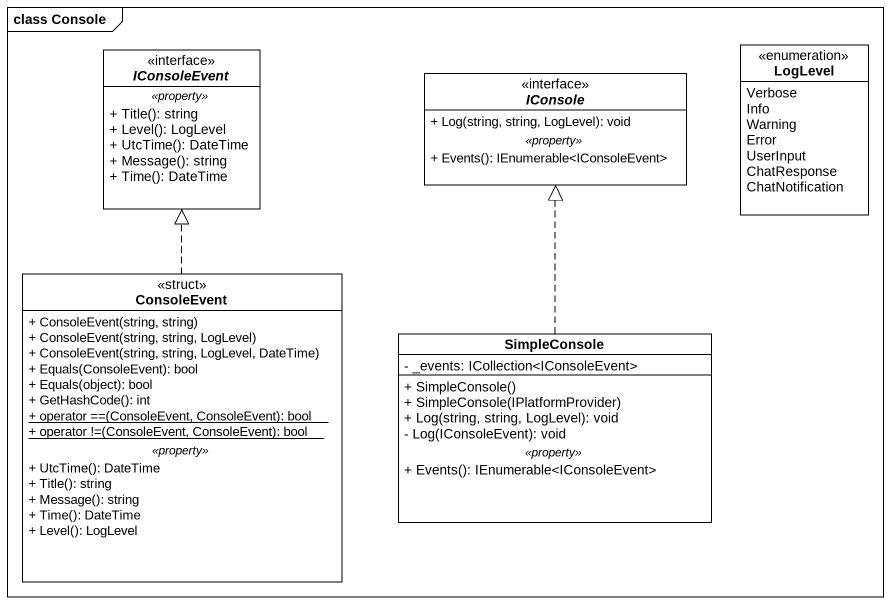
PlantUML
@startuml
mainframe class Console
hide circle
hide empty members
skinparam classAttributeIconSize 0
interface IConsoleEvent {
  .. <<property>> ..
  + Title(): string
  + Level(): LogLevel
  + UtcTime(): DateTime
  + Message(): string
  + Time(): DateTime
}
interface IConsole {
  + Log(string, string, LogLevel): void
  .. <<property>> ..
  + Events(): IEnumerable<IConsoleEvent>
}
enum LogLevel {
  Verbose
  Info
  Warning
  Error
  UserInput
  ChatResponse
  ChatNotification
}
class ConsoleEvent <<struct>> {
  + ConsoleEvent(string, string)
  + ConsoleEvent(string, string, LogLevel)
  + ConsoleEvent(string, string, LogLevel, DateTime)
  + Equals(ConsoleEvent): bool
  + Equals(object): bool
  + GetHashCode(): int
  {static} + operator ==(ConsoleEvent, ConsoleEvent): bool
  {static} + operator !=(ConsoleEvent, ConsoleEvent): bool
  .. <<property>> ..
  + UtcTime(): DateTime
  + Title(): string
  + Message(): string
  + Time(): DateTime
  + Level(): LogLevel
}
class SimpleConsole {
  - _events: ICollection<IConsoleEvent>
  --
  + SimpleConsole()
  + SimpleConsole(IPlatformProvider)
  + Log(string, string, LogLevel): void
  - Log(IConsoleEvent): void
  .. <<property>> ..
  + Events(): IEnumerable<IConsoleEvent>
}
ConsoleEvent .up.|> IConsoleEvent
SimpleConsole .up.|> IConsole
@enduml
